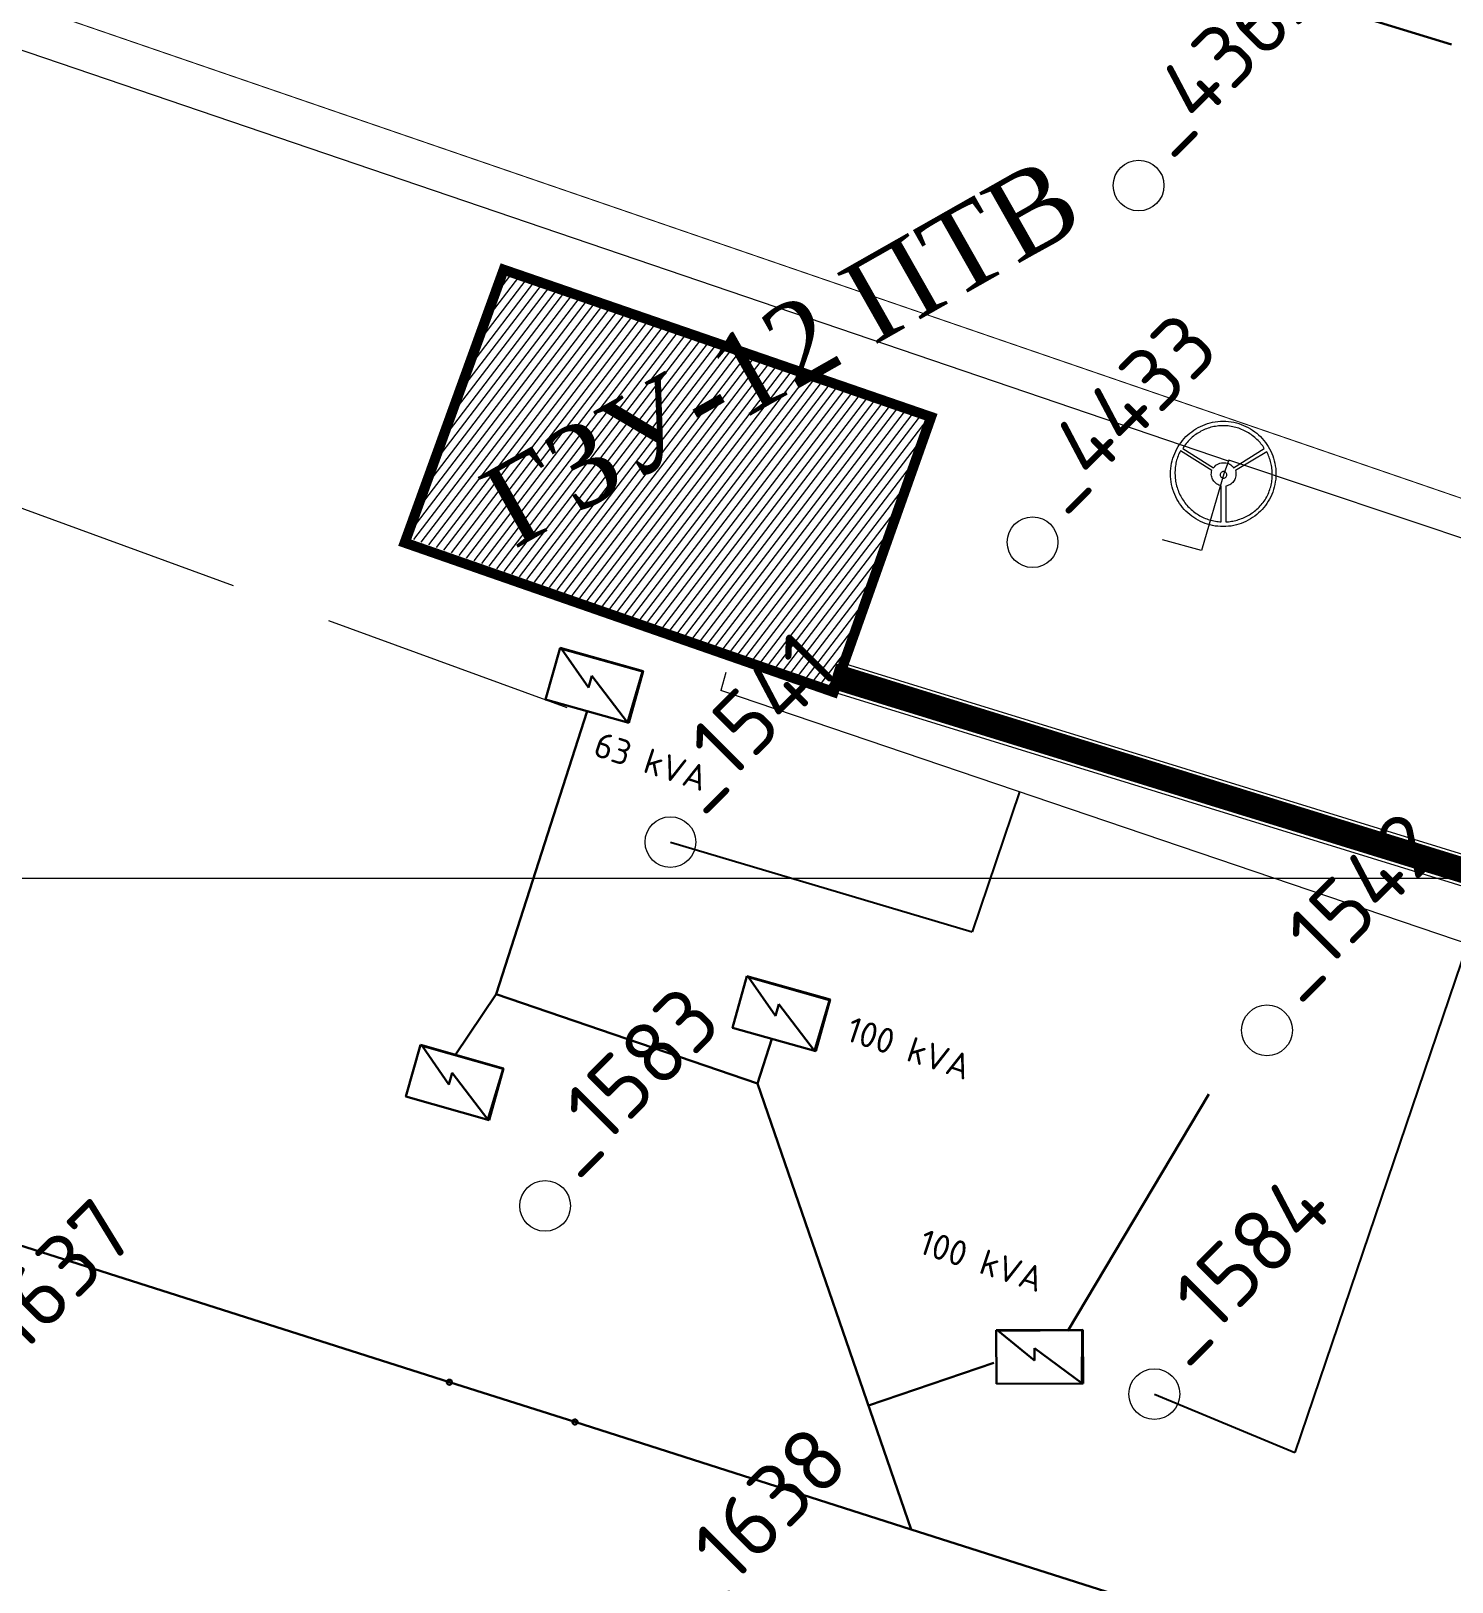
# Model space of a CAD drawing. Header units: millimetres. Extents: x 519 to 9564855, y -810 to 5021775.
# Drawn here: x 9534478.9 to 9534759, y 4998861.3 to 4999167 of the extents above; entities that cross this region are included whole.
import ezdxf

# ---------------------------------------------------------------- set-up
doc = ezdxf.new("R2010")
doc.units = ezdxf.units.MM
doc.header["$LTSCALE"] = 2
doc.header["$MEASUREMENT"] = 0
doc.linetypes.add('92051501$0$GROUND2', pattern=[35, 25, -10])
for name, color, linetype in [('COMPOUND', 3, 'Continuous'), ('GRID_PULKOVO', 7, 'Continuous'), ('OilColl&Flowlines', 3, 'Continuous'), ('OLD WELLS(dr.bfr2000)', 24, 'Continuous'), ('ROAD_FIELD', 255, '92051501$0$GROUND2'), ('ROAD_GROUND', 9, 'Continuous'), ('Скважины на 2015 год', 7, 'Continuous'), ('Сущ. Нефтепровод', 3, 'НЕФТЬ')]:
    doc.layers.add(name, color=color, linetype=linetype)
for name, color, linetype, lineweight in [('SteamInjInfrastructure', 25, 'Continuous', 100), ('Электро', 1, 'Continuous', 30), ('Электроснаб', 1, 'Continuous', 18), ('Электроснабжене', 1, 'Continuous', 18)]:
    doc.layers.add(name, color=color, linetype=linetype, lineweight=lineweight)
doc.styles.add('92051501$0$STANDARD', font='simplex.shx')
doc.styles.add('Elect', font='isocpeur.ttf')
doc.styles.get("Standard").update_dxf_attribs({"font": 'isocpeur.ttf', "width": 0.5})
doc.linetypes.add('STM_LINE', pattern='A,0.5,-0.2,["S",92051501$0$STANDARD,S=0.1,R=0,X=-0.1,Y=-0.05],-0.05', length=0.75)
doc.linetypes.add('WTR_LINE', pattern='A,0.5,-0.2,["W",92051501$0$STANDARD,S=0.1,R=0,X=-0.1,Y=-0.05],-0.05', length=0.75)
doc.linetypes.add('НЕФТЬ', pattern='A,20,-1.5,[1,MG,S=1,R=0,X=0,Y=-1.3],-3.5', length=25)

msp = doc.modelspace()

# ---------------------------------------------------------------- hatches: boundary and pattern name
at = {"layer": 'Скважины на 2015 год', "linetype": 'ByBlock', "lineweight": 0, "ltscale": 5}
h = msp.add_hatch(dxfattribs=at)
h.set_pattern_fill('ANSI31', color=5, scale=12, angle=7.5725136, style=0)
h.set_pattern_definition([(52.572513574, (750216.5885, -1213642.1069), (-1.19118473032, 0.9116353099), [])])
h.paths.add_polyline_path([(9534553.40432, 4999067.02751), (9534637.37262, 4999037.39164), (9534655.99754, 4999090.16225), (9534572.02924, 4999119.79812)])
h.paths.add_polyline_path([(9534574.85352, 4999054.67565), (9534680.07425, 4999114.38233), (9534663.21405, 4999144.09496), (9534557.99332, 4999084.38828)], flags=9)

# ---------------------------------------------------------------- linework, layer by layer
at = {"color": 5, "linetype": 'WTR_LINE', "lineweight": 0, "ltscale": 20, "const_width": 0.2, "elevation": 0}
msp.add_lwpolyline([(9533642.46967, 4999403.61724), (9533660.08179, 4999452.86258), (9534855.21779, 4999042.44456), (9534857.53498, 4999049.12221), (9534868.61061, 4999045.67408)], dxfattribs=at)
at = {"layer": 'COMPOUND', "lineweight": 0, "const_width": 2}
msp.add_lwpolyline([(9534656.28607, 4999090.87659), (9534637.08409, 4999036.67729), (9534552.53849, 4999066.11216), (9534572.04046, 4999119.91145), (9534656.28607, 4999090.87659)], dxfattribs=at)
at = {"layer": 'GRID_PULKOVO', "lineweight": 0}
msp.add_line((9533000, 4999000), (9548000, 4999000), dxfattribs=at)
at = {"layer": 'OilColl&Flowlines', "lineweight": 0}
for points in [[(9534615.803, 4999040.552), (9534614.872, 4999036.952)], [(9534952.111, 4998922.562), (9534614.872, 4999036.952)]]:
    msp.add_lwpolyline(points, dxfattribs=at)
at = {"layer": 'OLD WELLS(dr.bfr2000)', "lineweight": 0}
for centre in [(9534697.2, 4999136.5), (9534676.3, 4999066.2), (9534604.9, 4999007.1), (9534722.5, 4998970), (9534580.2, 4998935.4), (9534700.3, 4998898.3)]:
    msp.add_circle(centre, 5, dxfattribs=at)
at = {"layer": 'ROAD_FIELD', "lineweight": 0, "flags": 128}
for points in [[(9534584.54496, 4999033.56969), (9534450.847, 4999082.413), (9534321.64, 4999142.077), (9534292.405, 4999146.331), (9534239.246, 4999111.591), (9534225.735, 4999081.695), (9534204.46582, 4999066.94298)], [(9534812.86188, 4998982.43362), (9534750.441, 4998978.379)]]:
    msp.add_lwpolyline(points, dxfattribs=at)
at = {"layer": 'ROAD_GROUND', "lineweight": 0}
for points in [[(9534637.737, 4999042.755), (9534938.41603, 4998949.96777)], [(9534635.96777, 4999037.02178), (9534936.517, 4998944.2746)]]:
    msp.add_lwpolyline(points, dxfattribs=at)
at = {"layer": 'ROAD_GROUND', "color": 8, "lineweight": 0, "const_width": 5}
msp.add_lwpolyline([(9534636.85239, 4999039.88839), (9534943.22819, 4998945.34317)], dxfattribs=at)
at = {"layer": 'SteamInjInfrastructure', "color": 6, "linetype": 'STM_LINE', "lineweight": 0, "ltscale": 15}
for p, q in [((9534714.94693, 4999082.18635, 0), (9534311.41295, 4999219.46581, 0)), ((9534708.06747, 4999088.27923), (9534708.48294, 4999088.54929)), ((9534708.48294, 4999088.54929), (9534708.91918, 4999088.79857)), ((9534708.91918, 4999088.79857), (9534709.36581, 4999089.02708)), ((9534709.36581, 4999089.02708), (9534709.83321, 4999089.23481)), ((9534709.83321, 4999089.23481), (9534710.30061, 4999089.42177)), ((9534710.30294, 4999088.4494, 0), (9534710.03288, 4999088.32477, 0)), ((9534710.30061, 4999089.42177), (9534710.78879, 4999089.58796)), ((9534710.58338, 4999088.56364, 0), (9534710.30294, 4999088.4494, 0)), ((9534710.87422, 4999088.65711, 0), (9534710.58338, 4999088.56364, 0)), ((9534710.78879, 4999089.58796), (9534711.27696, 4999089.72299)), ((9534711.15466, 4999088.75058, 0), (9534710.87422, 4999088.65711, 0)), ((9534711.45588, 4999088.84405, 0), (9534711.15466, 4999088.75058, 0)), ((9534711.27696, 4999089.72299), (9534711.78591, 4999089.84763)), ((9534711.74671, 4999088.91675, 0), (9534711.45588, 4999088.84405, 0)), ((9534712.04793, 4999088.97906, 0), (9534711.74671, 4999088.91675, 0)), ((9534711.78591, 4999089.84763), (9534712.29486, 4999089.93072)), ((9534712.34914, 4999089.03098, 0), (9534712.04793, 4999088.97906, 0)), ((9534712.29486, 4999089.93072), (9534712.8142, 4999090.00343)), ((9534712.65036, 4999089.0829, 0), (9534712.34914, 4999089.03098, 0)), ((9534712.96196, 4999089.11405, 0), (9534712.65036, 4999089.0829, 0)), ((9534712.8142, 4999090.00343), (9534713.34392, 4999090.04497)), ((9534713.27356, 4999089.1452, 0), (9534712.96196, 4999089.11405, 0)), ((9534713.58516, 4999089.15557, 0), (9534713.27356, 4999089.1452, 0)), ((9534713.34392, 4999090.04497), (9534713.88403, 4999090.05536)), ((9534713.89677, 4999089.16595, 0), (9534713.58516, 4999089.15557, 0)), ((9534713.88403, 4999090.05536), (9534714.41375, 4999090.04497)), ((9534714.20837, 4999089.15555, 0), (9534713.89677, 4999089.16595, 0)), ((9534714.51997, 4999089.14515, 0), (9534714.20837, 4999089.15555, 0)), ((9534714.41375, 4999090.04497), (9534714.93309, 4999090.00343)), ((9534714.83157, 4999089.11398, 0), (9534714.51997, 4999089.14515, 0)), ((9534715.13278, 4999089.08281, 0), (9534714.83157, 4999089.11398, 0)), ((9534714.93309, 4999090.00343), (9534715.45242, 4999089.93072)), ((9534715.44438, 4999089.03087, 0), (9534715.13278, 4999089.08281, 0)), ((9534715.74559, 4999088.96853, 0), (9534715.44438, 4999089.03087, 0)), ((9534715.45242, 4999089.93072), (9534715.96137, 4999089.84763)), ((9534716.04681, 4999088.9062, 0), (9534715.74559, 4999088.96853, 0)), ((9534715.96137, 4999089.84763), (9534716.45993, 4999089.72299)), ((9534716.34802, 4999088.8231, 0), (9534716.04681, 4999088.9062, 0)), ((9534716.63884, 4999088.73999, 0), (9534716.34802, 4999088.8231, 0)), ((9534716.45993, 4999089.72299), (9534716.94811, 4999089.58796)), ((9534716.92967, 4999088.6465, 0), (9534716.63884, 4999088.73999, 0)), ((9534717.22049, 4999088.54262, 0), (9534716.92967, 4999088.6465, 0)), ((9534716.94811, 4999089.58796), (9534717.43628, 4999089.42177)), ((9534717.50093, 4999088.42836, 0), (9534717.22049, 4999088.54262, 0)), ((9534717.43628, 4999089.42177), (9534717.90369, 4999089.23481)), ((9534717.78136, 4999088.30371, 0), (9534717.50093, 4999088.42836, 0)), ((9534717.90369, 4999089.23481), (9534718.3607, 4999089.02708)), ((9534718.3607, 4999089.02708), (9534718.80733, 4999088.79857)), ((9534718.80733, 4999088.79857), (9534719.24357, 4999088.54929)), ((9534719.24357, 4999088.54929), (9534719.66943, 4999088.27923)), ((9534704.993, 4999085.04897), (9534705.26306, 4999085.47482)), ((9534705.26306, 4999085.47482), (9534705.55389, 4999085.8799)), ((9534705.55389, 4999085.8799), (9534705.8551, 4999086.2746)), ((9534705.8551, 4999086.2746), (9534706.18748, 4999086.64852)), ((9534706.18748, 4999086.64852), (9534706.53024, 4999087.01206)), ((9534706.38704, 4999085.41662, 0), (9534706.21046, 4999085.18812, 0)), ((9534706.56362, 4999085.64512, 0), (9534706.38704, 4999085.41662, 0)), ((9534706.53024, 4999087.01206), (9534706.89377, 4999087.35482)), ((9534706.75059, 4999085.87362, 0), (9534706.56362, 4999085.64512, 0)), ((9534706.93756, 4999086.09174, 0), (9534706.75059, 4999085.87362, 0)), ((9534706.89377, 4999087.35482), (9534707.26769, 4999087.6768)), ((9534707.13491, 4999086.29946, 0), (9534706.93756, 4999086.09174, 0)), ((9534707.34265, 4999086.50719, 0), (9534707.13491, 4999086.29946, 0)), ((9534707.26769, 4999087.6768), (9534707.66239, 4999087.98841)), ((9534707.56078, 4999086.71492, 0), (9534707.34265, 4999086.50719, 0)), ((9534707.77891, 4999086.90187, 0), (9534707.56078, 4999086.71492, 0)), ((9534707.66239, 4999087.98841), (9534708.06747, 4999088.27923)), ((9534708.00743, 4999087.08882, 0), (9534707.77891, 4999086.90187, 0)), ((9534708.23594, 4999087.27577, 0), (9534708.00743, 4999087.08882, 0)), ((9534708.47484, 4999087.44195, 0), (9534708.23594, 4999087.27577, 0)), ((9534708.72413, 4999087.60813, 0), (9534708.47484, 4999087.44195, 0)), ((9534708.97342, 4999087.77431, 0), (9534708.72413, 4999087.60813, 0)), ((9534709.23309, 4999087.91971, 0), (9534708.97342, 4999087.77431, 0)), ((9534709.49276, 4999088.06512, 0), (9534709.23309, 4999087.91971, 0)), ((9534709.76282, 4999088.20014, 0), (9534709.49276, 4999088.06512, 0)), ((9534710.03288, 4999088.32477, 0), (9534709.76282, 4999088.20014, 0)), ((9534718.0618, 4999088.17906, 0), (9534717.78136, 4999088.30371, 0)), ((9534718.33185, 4999088.03364, 0), (9534718.0618, 4999088.17906, 0)), ((9534718.6019, 4999087.88821, 0), (9534718.33185, 4999088.03364, 0)), ((9534718.86156, 4999087.74279, 0), (9534718.6019, 4999087.88821, 0)), ((9534719.12122, 4999087.57659, 0), (9534718.86156, 4999087.74279, 0)), ((9534719.3705, 4999087.41039, 0), (9534719.12122, 4999087.57659, 0)), ((9534719.60939, 4999087.23381, 0), (9534719.3705, 4999087.41039, 0)), ((9534719.84827, 4999087.05723, 0), (9534719.60939, 4999087.23381, 0)), ((9534719.66943, 4999088.27923), (9534720.07451, 4999087.98841)), ((9534720.08716, 4999086.87026, 0), (9534719.84827, 4999087.05723, 0)), ((9534720.07451, 4999087.98841), (9534720.4692, 4999087.6768)), ((9534720.30528, 4999086.6729, 0), (9534720.08716, 4999086.87026, 0)), ((9534720.52339, 4999086.47555, 0), (9534720.30528, 4999086.6729, 0)), ((9534720.4692, 4999087.6768), (9534720.84312, 4999087.35482)), ((9534720.73112, 4999086.26781, 0), (9534720.52339, 4999086.47555, 0)), ((9534720.93884, 4999086.06007, 0), (9534720.73112, 4999086.26781, 0)), ((9534720.84312, 4999087.35482), (9534721.20666, 4999087.01206)), ((9534721.1258, 4999085.84194, 0), (9534720.93884, 4999086.06007, 0)), ((9534721.31275, 4999085.62381, 0), (9534721.1258, 4999085.84194, 0)), ((9534721.20666, 4999087.01206), (9534721.54942, 4999086.64852)), ((9534721.48931, 4999085.3953, 0), (9534721.31275, 4999085.62381, 0)), ((9534721.65549, 4999085.16678, 0), (9534721.48931, 4999085.3953, 0)), ((9534721.54942, 4999086.64852), (9534721.8818, 4999086.2746)), ((9534721.8818, 4999086.2746), (9534722.1934, 4999085.8799)), ((9534722.1934, 4999085.8799), (9534722.48423, 4999085.47482)), ((9534722.48423, 4999085.47482), (9534722.75428, 4999085.04897)), ((9534703.81931, 4999082.25494), (9534703.96472, 4999082.7535)), ((9534703.96472, 4999082.7535), (9534704.12052, 4999083.23129)), ((9534704.12052, 4999083.23129), (9534704.30748, 4999083.70908)), ((9534704.30748, 4999083.70908), (9534704.51522, 4999084.1661)), ((9534704.51522, 4999084.1661), (9534704.74372, 4999084.61273)), ((9534704.69179, 4999082.37958), (9534704.61908, 4999082.08875)), ((9534704.77488, 4999082.64964), (9534704.69179, 4999082.37958)), ((9534704.74372, 4999084.61273), (9534704.993, 4999085.04897)), ((9534704.86836, 4999082.93008), (9534704.77488, 4999082.64964)), ((9534704.97223, 4999083.20013), (9534704.86836, 4999082.93008)), ((9534705.0761, 4999083.4598), (9534704.97223, 4999083.20013)), ((9534705.19035, 4999083.71947), (9534705.0761, 4999083.4598)), ((9534705.31499, 4999083.96875), (9534705.19035, 4999083.71947)), ((9534705.45002, 4999084.21803), (9534705.31499, 4999083.96875)), ((9534711.65089, 4999080.32301), (9534705.45002, 4999084.21803)), ((9534706.05465, 4999084.94923, 0), (9534705.89884, 4999084.69996, 0)), ((9534705.89884, 4999084.69996, 0), (9534711.98531, 4999080.88781, 0)), ((9534706.21046, 4999085.18812, 0), (9534706.05465, 4999084.94923, 0)), ((9534715.00794, 4999082.35107, 0), (9534714.00784, 4999079.65111, 0)), ((9534865.9061, 4999031.94556, 0), (9534715.00794, 4999082.35107, 0)), ((9534715.88033, 4999080.88767, 0), (9534721.96708, 4999084.69937, 0)), ((9534722.44268, 4999084.0103), (9534716.27297, 4999080.32301)), ((9534721.82167, 4999084.93827, 0), (9534721.65549, 4999085.16678, 0)), ((9534721.96708, 4999084.69937, 0), (9534721.82167, 4999084.93827, 0)), ((9534722.57771, 4999083.76101), (9534722.44268, 4999084.0103)), ((9534722.70235, 4999083.50135), (9534722.57771, 4999083.76101)), ((9534722.8166, 4999083.23129), (9534722.70235, 4999083.50135)), ((9534722.75428, 4999085.04897), (9534723.00356, 4999084.61273)), ((9534722.93085, 4999082.97162), (9534722.8166, 4999083.23129)), ((9534723.02433, 4999082.70157), (9534722.93085, 4999082.97162)), ((9534723.00356, 4999084.61273), (9534723.23207, 4999084.1661)), ((9534723.11781, 4999082.42113), (9534723.02433, 4999082.70157)), ((9534723.20091, 4999082.14069), (9534723.11781, 4999082.42113)), ((9534723.23207, 4999084.1661), (9534723.45019, 4999083.70908)), ((9534723.45019, 4999083.70908), (9534723.63715, 4999083.23129)), ((9534723.63715, 4999083.23129), (9534723.80334, 4999082.7535)), ((9534723.80334, 4999082.7535), (9534723.93836, 4999082.25494)), ((9534703.49732, 4999079.66865), (9534703.50771, 4999080.19837)), ((9534703.50771, 4999079.12854), (9534703.49732, 4999079.66865)), ((9534703.50771, 4999080.19837), (9534703.54925, 4999080.7281)), ((9534703.54925, 4999080.7281), (9534703.61157, 4999081.24743)), ((9534703.61157, 4999081.24743), (9534703.70505, 4999081.75638)), ((9534703.70505, 4999081.75638), (9534703.81931, 4999082.25494)), ((9534704.3698, 4999080.3334), (9534704.35942, 4999080.03219)), ((9534704.35942, 4999080.03219), (9534704.35942, 4999079.73097)), ((9534704.35942, 4999079.73097), (9534704.3698, 4999079.42976)), ((9534704.39058, 4999080.63461), (9534704.3698, 4999080.3334)), ((9534704.3698, 4999079.42976), (9534704.39058, 4999079.12854)), ((9534704.42174, 4999080.93583), (9534704.39058, 4999080.63461)), ((9534704.4529, 4999081.22666), (9534704.42174, 4999080.93583)), ((9534704.50483, 4999081.51749), (9534704.4529, 4999081.22666)), ((9534704.55676, 4999081.80831), (9534704.50483, 4999081.51749)), ((9534704.61908, 4999082.08875), (9534704.55676, 4999081.80831)), ((9534714.00784, 4999079.65111, 0), (9534709.60729, 4999064.55127, 0)), ((9534711.52625, 4999079.56478), (9534711.53663, 4999079.81406)), ((9534711.54702, 4999079.3155), (9534711.52625, 4999079.56478)), ((9534711.53663, 4999079.81406), (9534711.57818, 4999080.06335)), ((9534711.59895, 4999079.07661), (9534711.54702, 4999079.3155)), ((9534711.57818, 4999080.06335), (9534711.65089, 4999080.32301)), ((9534711.98531, 4999080.88781, 0), (9534712.19305, 4999081.13708, 0)), ((9534712.19305, 4999081.13708, 0), (9534712.43195, 4999081.3552, 0)), ((9534712.43195, 4999081.3552, 0), (9534712.69163, 4999081.53176, 0)), ((9534712.69163, 4999081.53176, 0), (9534712.9513, 4999081.66678, 0)), ((9534712.9513, 4999081.66678, 0), (9534713.23175, 4999081.76025, 0)), ((9534713.23175, 4999081.76025, 0), (9534713.52258, 4999081.83294, 0)), ((9534713.29399, 4999079.59981, 0), (9534713.2836, 4999079.46478, 0)), ((9534713.2836, 4999079.46478, 0), (9534713.29398, 4999079.32976, 0)), ((9534713.29398, 4999079.32976, 0), (9534713.33552, 4999079.2155, 0)), ((9534713.33554, 4999079.72445, 0), (9534713.29399, 4999079.59981, 0)), ((9534713.39786, 4999079.82831, 0), (9534713.33554, 4999079.72445, 0)), ((9534713.47057, 4999079.93218, 0), (9534713.39786, 4999079.82831, 0)), ((9534713.57444, 4999080.00488, 0), (9534713.47057, 4999079.93218, 0)), ((9534713.52258, 4999081.83294, 0), (9534713.81341, 4999081.86409, 0)), ((9534713.67831, 4999080.0672, 0), (9534713.57444, 4999080.00488, 0)), ((9534713.80296, 4999080.10874, 0), (9534713.67831, 4999080.0672, 0)), ((9534713.93798, 4999080.11912, 0), (9534713.80296, 4999080.10874, 0)), ((9534713.81341, 4999081.86409, 0), (9534714.10423, 4999081.86408, 0)), ((9534714.07301, 4999080.10873, 0), (9534713.93798, 4999080.11912, 0)), ((9534714.18726, 4999080.06718, 0), (9534714.07301, 4999080.10873, 0)), ((9534714.10423, 4999081.86408, 0), (9534714.38467, 4999081.83291, 0)), ((9534714.30151, 4999080.00485, 0), (9534714.18726, 4999080.06718, 0)), ((9534714.39499, 4999079.93214, 0), (9534714.30151, 4999080.00485, 0)), ((9534714.38467, 4999081.83291, 0), (9534714.66511, 4999081.77058, 0)), ((9534714.47808, 4999079.82827, 0), (9534714.39499, 4999079.93214, 0)), ((9534714.53001, 4999079.72441, 0), (9534714.47808, 4999079.82827, 0)), ((9534714.52999, 4999079.21546, 0), (9534714.57154, 4999079.32971, 0)), ((9534714.57155, 4999079.59976, 0), (9534714.53001, 4999079.72441, 0)), ((9534714.57154, 4999079.32971, 0), (9534714.58193, 4999079.46474, 0)), ((9534714.58193, 4999079.46474, 0), (9534714.57155, 4999079.59976, 0)), ((9534714.66511, 4999081.77058, 0), (9534714.92478, 4999081.68748, 0)), ((9534714.92478, 4999081.68748, 0), (9534715.16367, 4999081.57322, 0)), ((9534715.16367, 4999081.57322, 0), (9534715.39217, 4999081.43818, 0)), ((9534715.39217, 4999081.43818, 0), (9534715.57912, 4999081.27199, 0)), ((9534715.57912, 4999081.27199, 0), (9534715.74531, 4999081.09541, 0)), ((9534715.74531, 4999081.09541, 0), (9534715.88033, 4999080.88767, 0)), ((9534716.27297, 4999080.32301), (9534716.33529, 4999080.05296)), ((9534716.34568, 4999079.27396), (9534716.30413, 4999079.02467)), ((9534716.33529, 4999080.05296), (9534716.36645, 4999079.7829)), ((9534716.36645, 4999079.52324), (9534716.34568, 4999079.27396)), ((9534716.36645, 4999079.7829), (9534716.36645, 4999079.52324)), ((9534723.27362, 4999081.86025), (9534723.20091, 4999082.14069)), ((9534723.34632, 4999081.57981), (9534723.27362, 4999081.86025)), ((9534723.39826, 4999081.28898), (9534723.34632, 4999081.57981)), ((9534723.45019, 4999081.00854), (9534723.39826, 4999081.28898)), ((9534723.48135, 4999080.71771), (9534723.45019, 4999081.00854)), ((9534723.51251, 4999080.41649), (9534723.48135, 4999080.71771)), ((9534723.53328, 4999080.12567), (9534723.51251, 4999080.41649)), ((9534723.55406, 4999079.83484), (9534723.53328, 4999080.12567)), ((9534723.54367, 4999079.23241), (9534723.55406, 4999079.53362)), ((9534723.55406, 4999079.53362), (9534723.55406, 4999079.83484)), ((9534723.93836, 4999082.25494), (9534724.05262, 4999081.75638)), ((9534724.05262, 4999081.75638), (9534724.1461, 4999081.24743)), ((9534724.1461, 4999081.24743), (9534724.21881, 4999080.7281)), ((9534724.21881, 4999080.7281), (9534724.26035, 4999080.19837)), ((9534724.26035, 4999080.19837), (9534724.27074, 4999079.66865)), ((9534724.27074, 4999079.66865), (9534724.26035, 4999079.12854)), ((9534703.54925, 4999078.59882), (9534703.50771, 4999079.12854)), ((9534703.61157, 4999078.07948), (9534703.54925, 4999078.59882)), ((9534703.70505, 4999077.57054), (9534703.61157, 4999078.07948)), ((9534703.81931, 4999077.07197), (9534703.70505, 4999077.57054)), ((9534703.96472, 4999076.57341), (9534703.81931, 4999077.07197)), ((9534704.12052, 4999076.08524), (9534703.96472, 4999076.57341)), ((9534704.39058, 4999079.12854), (9534704.41135, 4999078.81694)), ((9534704.41135, 4999078.81694), (9534704.4529, 4999078.51573)), ((9534704.4529, 4999078.51573), (9534704.49444, 4999078.21451)), ((9534704.49444, 4999078.21451), (9534704.55676, 4999077.9133)), ((9534704.55676, 4999077.9133), (9534704.61908, 4999077.61208)), ((9534704.61908, 4999077.61208), (9534704.69179, 4999077.31087)), ((9534704.69179, 4999077.31087), (9534704.77488, 4999077.00965)), ((9534704.77488, 4999077.00965), (9534704.86836, 4999076.71883)), ((9534704.86836, 4999076.71883), (9534704.97223, 4999076.428)), ((9534704.97223, 4999076.428), (9534705.08649, 4999076.13717)), ((9534711.67166, 4999078.8481), (9534711.59895, 4999079.07661)), ((9534711.77553, 4999078.62998), (9534711.67166, 4999078.8481)), ((9534711.90017, 4999078.42225), (9534711.77553, 4999078.62998)), ((9534712.03519, 4999078.2249), (9534711.90017, 4999078.42225)), ((9534712.20138, 4999078.03794), (9534712.03519, 4999078.2249)), ((9534712.37796, 4999077.87175), (9534712.20138, 4999078.03794)), ((9534712.5753, 4999077.71595), (9534712.37796, 4999077.87175)), ((9534712.78304, 4999077.58092), (9534712.5753, 4999077.71595)), ((9534713.01155, 4999077.45628), (9534712.78304, 4999077.58092)), ((9534713.24005, 4999077.3628), (9534713.01155, 4999077.45628)), ((9534713.47895, 4999077.27971), (9534713.24005, 4999077.3628)), ((9534713.33552, 4999079.2155, 0), (9534713.39784, 4999079.10124, 0)), ((9534713.39784, 4999079.10124, 0), (9534713.47054, 4999079.00776, 0)), ((9534713.47054, 4999079.00776, 0), (9534713.5744, 4999078.92466, 0)), ((9534713.47895, 4999070.21674), (9534713.47895, 4999077.27971)), ((9534713.5744, 4999078.92466, 0), (9534713.67827, 4999078.87273, 0)), ((9534713.67827, 4999078.87273, 0), (9534713.80291, 4999078.83117, 0)), ((9534713.80291, 4999078.83117, 0), (9534713.93794, 4999078.82078, 0)), ((9534713.93794, 4999078.82078, 0), (9534714.07296, 4999078.83117, 0)), ((9534714.07296, 4999078.83117, 0), (9534714.18722, 4999078.87271, 0)), ((9534714.18722, 4999078.87271, 0), (9534714.30147, 4999078.92464, 0)), ((9534714.30147, 4999078.92464, 0), (9534714.39496, 4999079.00773, 0)), ((9534714.65265, 4999077.34203), (9534714.3722, 4999077.27971)), ((9534714.3722, 4999077.27971), (9534714.3722, 4999070.21674)), ((9534714.39496, 4999079.00773, 0), (9534714.47805, 4999079.10121, 0)), ((9534714.47805, 4999079.10121, 0), (9534714.52999, 4999079.21546, 0)), ((9534714.91231, 4999077.43551), (9534714.65265, 4999077.34203)), ((9534715.15121, 4999077.53938), (9534714.91231, 4999077.43551)), ((9534715.36933, 4999077.66402), (9534715.15121, 4999077.53938)), ((9534715.56668, 4999077.81982), (9534715.36933, 4999077.66402)), ((9534715.74325, 4999077.97562), (9534715.56668, 4999077.81982)), ((9534715.90944, 4999078.16258), (9534715.74325, 4999077.97562)), ((9534716.04446, 4999078.35993), (9534715.90944, 4999078.16258)), ((9534716.14833, 4999078.56766), (9534716.04446, 4999078.35993)), ((9534716.24181, 4999078.78578), (9534716.14833, 4999078.56766)), ((9534716.30413, 4999079.02467), (9534716.24181, 4999078.78578)), ((9534722.84776, 4999075.97098), (9534722.95163, 4999076.26181)), ((9534722.95163, 4999076.26181), (9534723.05549, 4999076.56302)), ((9534723.05549, 4999076.56302), (9534723.14897, 4999076.85385)), ((9534723.14897, 4999076.85385), (9534723.23207, 4999077.14468)), ((9534723.23207, 4999077.14468), (9534723.30478, 4999077.44589)), ((9534723.30478, 4999077.44589), (9534723.37748, 4999077.74711)), ((9534723.37748, 4999077.74711), (9534723.42942, 4999078.03794)), ((9534723.42942, 4999078.03794), (9534723.47096, 4999078.33915)), ((9534723.47096, 4999078.33915), (9534723.50212, 4999078.64037)), ((9534723.50212, 4999078.64037), (9534723.53328, 4999078.94158)), ((9534723.53328, 4999078.94158), (9534723.54367, 4999079.23241)), ((9534723.80334, 4999076.57341), (9534723.63715, 4999076.08524)), ((9534723.93836, 4999077.07197), (9534723.80334, 4999076.57341)), ((9534724.05262, 4999077.57054), (9534723.93836, 4999077.07197)), ((9534724.1461, 4999078.07948), (9534724.05262, 4999077.57054)), ((9534724.21881, 4999078.59882), (9534724.1461, 4999078.07948)), ((9534724.26035, 4999079.12854), (9534724.21881, 4999078.59882)), ((9534704.30748, 4999075.61783), (9534704.12052, 4999076.08524)), ((9534704.51522, 4999075.16082), (9534704.30748, 4999075.61783)), ((9534704.74372, 4999074.71419), (9534704.51522, 4999075.16082)), ((9534704.993, 4999074.27795), (9534704.74372, 4999074.71419)), ((9534705.26306, 4999073.85209), (9534704.993, 4999074.27795)), ((9534705.08649, 4999076.13717), (9534705.21113, 4999075.84634)), ((9534705.21113, 4999075.84634), (9534705.34615, 4999075.5659)), ((9534705.55389, 4999073.44701), (9534705.26306, 4999073.85209)), ((9534705.34615, 4999075.5659), (9534705.49157, 4999075.28546)), ((9534705.49157, 4999075.28546), (9534705.64737, 4999075.00502)), ((9534705.8551, 4999073.05232), (9534705.55389, 4999073.44701)), ((9534705.64737, 4999075.00502), (9534705.80317, 4999074.73496)), ((9534705.80317, 4999074.73496), (9534705.97974, 4999074.4753)), ((9534705.97974, 4999074.4753), (9534706.14593, 4999074.21563)), ((9534706.14593, 4999074.21563), (9534706.33289, 4999073.96635)), ((9534706.33289, 4999073.96635), (9534706.53024, 4999073.72745)), ((9534706.53024, 4999073.72745), (9534706.72759, 4999073.48856)), ((9534706.72759, 4999073.48856), (9534706.92493, 4999073.26005)), ((9534706.92493, 4999073.26005), (9534707.14305, 4999073.04193)), ((9534720.96777, 4999073.12502), (9534721.1755, 4999073.35353)), ((9534721.1755, 4999073.35353), (9534721.38323, 4999073.58204)), ((9534721.38323, 4999073.58204), (9534721.58058, 4999073.82093)), ((9534721.58058, 4999073.82093), (9534721.76754, 4999074.05983)), ((9534721.76754, 4999074.05983), (9534721.9545, 4999074.30911)), ((9534722.1934, 4999073.44701), (9534721.8818, 4999073.05232)), ((9534721.9545, 4999074.30911), (9534722.12069, 4999074.56878)), ((9534722.12069, 4999074.56878), (9534722.28688, 4999074.83883)), ((9534722.48423, 4999073.85209), (9534722.1934, 4999073.44701)), ((9534722.28688, 4999074.83883), (9534722.44268, 4999075.11927)), ((9534722.44268, 4999075.11927), (9534722.58809, 4999075.39971)), ((9534722.75428, 4999074.27795), (9534722.48423, 4999073.85209)), ((9534722.58809, 4999075.39971), (9534722.72312, 4999075.69054)), ((9534722.72312, 4999075.69054), (9534722.84776, 4999075.97098)), ((9534723.00356, 4999074.71419), (9534722.75428, 4999074.27795)), ((9534723.23207, 4999075.16082), (9534723.00356, 4999074.71419)), ((9534723.45019, 4999075.61783), (9534723.23207, 4999075.16082)), ((9534723.63715, 4999076.08524), (9534723.45019, 4999075.61783)), ((9534706.18748, 4999072.67839), (9534705.8551, 4999073.05232)), ((9534706.53024, 4999072.31486), (9534706.18748, 4999072.67839)), ((9534706.89377, 4999071.9721), (9534706.53024, 4999072.31486)), ((9534707.26769, 4999071.65011), (9534706.89377, 4999071.9721)), ((9534707.14305, 4999073.04193), (9534707.35079, 4999072.8342)), ((9534707.66239, 4999071.33851), (9534707.26769, 4999071.65011)), ((9534707.35079, 4999072.8342), (9534707.5793, 4999072.62646)), ((9534707.5793, 4999072.62646), (9534707.8078, 4999072.42911)), ((9534708.06747, 4999071.04768), (9534707.66239, 4999071.33851)), ((9534707.8078, 4999072.42911), (9534708.0467, 4999072.24215)), ((9534708.0467, 4999072.24215), (9534708.28559, 4999072.05519)), ((9534708.48294, 4999070.77763), (9534708.06747, 4999071.04768)), ((9534708.28559, 4999072.05519), (9534708.52449, 4999071.889)), ((9534708.91918, 4999070.52835), (9534708.48294, 4999070.77763)), ((9534708.52449, 4999071.889), (9534708.77377, 4999071.72282)), ((9534708.77377, 4999071.72282), (9534709.03344, 4999071.56702)), ((9534709.36581, 4999070.29984), (9534708.91918, 4999070.52835)), ((9534709.03344, 4999071.56702), (9534709.28272, 4999071.41122)), ((9534709.28272, 4999071.41122), (9534709.55277, 4999071.27619)), ((9534709.83321, 4999070.0921), (9534709.36581, 4999070.29984)), ((9534709.55277, 4999071.27619), (9534709.81244, 4999071.14116)), ((9534709.81244, 4999071.14116), (9534710.08249, 4999071.01652)), ((9534710.30061, 4999069.90514), (9534709.83321, 4999070.0921)), ((9534710.08249, 4999071.01652), (9534710.35255, 4999070.90227)), ((9534710.35255, 4999070.90227), (9534710.63299, 4999070.7984)), ((9534710.63299, 4999070.7984), (9534710.90304, 4999070.69453)), ((9534710.90304, 4999070.69453), (9534711.18348, 4999070.61144)), ((9534711.18348, 4999070.61144), (9534711.47431, 4999070.52835)), ((9534711.47431, 4999070.52835), (9534711.75475, 4999070.45564)), ((9534711.75475, 4999070.45564), (9534712.03519, 4999070.39332)), ((9534712.03519, 4999070.39332), (9534712.32602, 4999070.34138)), ((9534712.32602, 4999070.34138), (9534712.61685, 4999070.28945)), ((9534712.61685, 4999070.28945), (9534712.89729, 4999070.25829)), ((9534712.89729, 4999070.25829), (9534713.18812, 4999070.23752)), ((9534713.18812, 4999070.23752), (9534713.47895, 4999070.21674)), ((9534714.3722, 4999070.21674), (9534714.65265, 4999070.22713)), ((9534714.65265, 4999070.22713), (9534714.93309, 4999070.2479)), ((9534714.93309, 4999070.2479), (9534715.21353, 4999070.27906)), ((9534715.21353, 4999070.27906), (9534715.49397, 4999070.32061)), ((9534715.49397, 4999070.32061), (9534715.77441, 4999070.37255)), ((9534715.77441, 4999070.37255), (9534716.05485, 4999070.42448)), ((9534716.05485, 4999070.42448), (9534716.33529, 4999070.49719)), ((9534716.33529, 4999070.49719), (9534716.61573, 4999070.56989)), ((9534716.61573, 4999070.56989), (9534716.89618, 4999070.65299)), ((9534716.89618, 4999070.65299), (9534717.17662, 4999070.74647)), ((9534717.17662, 4999070.74647), (9534717.45706, 4999070.85033)), ((9534717.90369, 4999070.0921), (9534717.43628, 4999069.90514)), ((9534717.45706, 4999070.85033), (9534717.72711, 4999070.9542)), ((9534717.72711, 4999070.9542), (9534717.99717, 4999071.07884)), ((9534718.3607, 4999070.29984), (9534717.90369, 4999070.0921)), ((9534717.99717, 4999071.07884), (9534718.26722, 4999071.20348)), ((9534718.26722, 4999071.20348), (9534718.53728, 4999071.33851)), ((9534718.80733, 4999070.52835), (9534718.3607, 4999070.29984)), ((9534718.53728, 4999071.33851), (9534718.79694, 4999071.48392)), ((9534718.79694, 4999071.48392), (9534719.05661, 4999071.62934)), ((9534719.24357, 4999070.77763), (9534718.80733, 4999070.52835)), ((9534719.05661, 4999071.62934), (9534719.31628, 4999071.79552)), ((9534719.66943, 4999071.04768), (9534719.24357, 4999070.77763)), ((9534719.31628, 4999071.79552), (9534719.56556, 4999071.96171)), ((9534719.56556, 4999071.96171), (9534719.81484, 4999072.13829)), ((9534720.07451, 4999071.33851), (9534719.66943, 4999071.04768)), ((9534719.81484, 4999072.13829), (9534720.05373, 4999072.31486)), ((9534720.05373, 4999072.31486), (9534720.29263, 4999072.51221)), ((9534720.4692, 4999071.65011), (9534720.07451, 4999071.33851)), ((9534720.29263, 4999072.51221), (9534720.52114, 4999072.70955)), ((9534720.84312, 4999071.9721), (9534720.4692, 4999071.65011)), ((9534720.52114, 4999072.70955), (9534720.74964, 4999072.91729)), ((9534720.74964, 4999072.91729), (9534720.96777, 4999073.12502)), ((9534721.20666, 4999072.31486), (9534720.84312, 4999071.9721)), ((9534721.54942, 4999072.67839), (9534721.20666, 4999072.31486)), ((9534721.8818, 4999073.05232), (9534721.54942, 4999072.67839)), ((9534710.78879, 4999069.74934), (9534710.30061, 4999069.90514)), ((9534711.27696, 4999069.60393), (9534710.78879, 4999069.74934)), ((9534711.78591, 4999069.48967), (9534711.27696, 4999069.60393)), ((9534712.29486, 4999069.39619), (9534711.78591, 4999069.48967)), ((9534712.8142, 4999069.33387), (9534712.29486, 4999069.39619)), ((9534713.34392, 4999069.29233), (9534712.8142, 4999069.33387)), ((9534713.88403, 4999069.28194), (9534713.34392, 4999069.29233)), ((9534714.41375, 4999069.29233), (9534713.88403, 4999069.28194)), ((9534714.93309, 4999069.33387), (9534714.41375, 4999069.29233)), ((9534715.45242, 4999069.39619), (9534714.93309, 4999069.33387)), ((9534715.96137, 4999069.48967), (9534715.45242, 4999069.39619)), ((9534716.45993, 4999069.60393), (9534715.96137, 4999069.48967)), ((9534716.94811, 4999069.74934), (9534716.45993, 4999069.60393)), ((9534717.43628, 4999069.90514), (9534716.94811, 4999069.74934)), ((9534709.60729, 4999064.55127, 0), (9534701.90737, 4999066.65155, 0))]:
    msp.add_line(p, q, dxfattribs=at)
at = {"layer": 'Сущ. Нефтепровод', "linetype": 'ByBlock', "lineweight": 25}
for p, q in [((9534673.72403, 4999016.98965), (9534664.37754, 4998989.43478, 0.92138)), ((9534604.9, 4999007.1), (9534664.37754, 4998989.43478, 0.92138)), ((9534762.01171, 4998987.04285), (9534728.01639, 4998886.8195)), ((9534700.3, 4998898.3), (9534728.01639, 4998886.8195))]:
    msp.add_line(p, q, dxfattribs=at)
at = {"layer": 'Электро'}
for p, q in [((9534758.88952, 4999164.30339, 0), (9534660.29793, 4999194.50077, -21.5752)), ((9534580.27581, 4999035.2125, 0), (9534583.14589, 4999045.38803, 0)), ((9534583.14589, 4999045.38803, 0), (9534599.55443, 4999040.75989, 0)), ((9534599.43369, 4999040.69228, 0), (9534583.46098, 4999045.19749, 0)), ((9534583.46098, 4999045.19749, 0), (9534588.77365, 4999037.59868, 0)), ((9534588.77365, 4999037.59868, 0), (9534589.41846, 4999039.88476, 0)), ((9534589.41846, 4999039.88476, 0), (9534596.46667, 4999030.67992, 0)), ((9534596.46667, 4999030.67992, 0), (9534599.43369, 4999040.69228, 0)), ((9534599.55443, 4999040.75989, 0), (9534596.68435, 4999030.58436, 0)), ((9534596.68435, 4999030.58436, 0), (9534580.27581, 4999035.2125, 0)), ((9534588.48008, 4999032.89843, 0), (9534570.54782, 4998977.13501, 0)), ((9534617.12997, 4998970.49286), (9534620.00005, 4998980.66839)), ((9534620.00005, 4998980.66839), (9534636.40859, 4998976.04026)), ((9534636.28785, 4998975.97264), (9534620.31514, 4998980.47785)), ((9534620.31514, 4998980.47785), (9534625.62781, 4998972.87904)), ((9534570.54782, 4998977.13501, 0), (9534562.5001, 4998965.06927)), ((9534570.54782, 4998977.13501, 0), (9534622.04574, 4998959.54297, 0)), ((9534633.32083, 4998965.96029), (9534636.28785, 4998975.97264)), ((9534636.40859, 4998976.04026), (9534633.53851, 4998965.86472)), ((9534625.62781, 4998972.87904), (9534626.27262, 4998975.16512)), ((9534626.27262, 4998975.16512), (9534633.32083, 4998965.96029)), ((9534633.53851, 4998965.86472), (9534617.12997, 4998970.49286)), ((9534552.75645, 4998956.93415), (9534555.62653, 4998967.10968)), ((9534555.62653, 4998967.10968), (9534572.03507, 4998962.48154)), ((9534571.91433, 4998962.41392), (9534555.94162, 4998966.91913)), ((9534555.94162, 4998966.91913), (9534561.25429, 4998959.32032)), ((9534622.04574, 4998959.54297, 0), (9534624.8922, 4998968.30347, 0)), ((9534561.25429, 4998959.32032), (9534561.89909, 4998961.6064)), ((9534561.89909, 4998961.6064), (9534568.94731, 4998952.40157)), ((9534568.94731, 4998952.40157), (9534571.91433, 4998962.41392)), ((9534572.03507, 4998962.48154), (9534569.16499, 4998952.30601)), ((9534683.26509, 4998910.78457, 0), (9534711.03734, 4998957.38805, 0)), ((9534561.33377, 4998900.63849, 0), (9534388.25441, 4998955.78851, 0)), ((9534569.16499, 4998952.30601), (9534552.75645, 4998956.93415)), ((9534669.13469, 4998910.86983, 0), (9534686.18312, 4998910.97416, 0)), ((9534669.19939, 4998900.29747, 0), (9534669.13469, 4998910.86983, 0)), ((9534686.08587, 4998910.87571, 0), (9534669.49027, 4998910.77415, 0)), ((9534669.49027, 4998910.77415, 0), (9534676.70205, 4998904.94691, 0)), ((9534686.01218, 4998900.43325, 0), (9534686.08587, 4998910.87571, 0)), ((9534686.18312, 4998910.97416, 0), (9534686.24783, 4998900.40181, 0)), ((9534676.70205, 4998904.94691, 0), (9534676.68751, 4998907.32215, 0)), ((9534676.68751, 4998907.32215, 0), (9534686.01218, 4998900.43325, 0)), ((9534643.94192, 4998896.02547, 0), (9534668.67321, 4998904.48969, 0)), ((9534561.33377, 4998900.63849, 0), (9534586.09547, 4998892.8093, 0)), ((9534686.24783, 4998900.40181, 0), (9534669.19939, 4998900.29747, 0)), ((9534652.34916, 4998871.63735, 0), (9534586.09548, 4998892.8093, 0)), ((9534652.34916, 4998871.63735, 0), (9534942.99631, 4998779.16143, 0))]:
    msp.add_line(p, q, dxfattribs=at)
at = {"layer": 'Электро', "ltscale": 25}
msp.add_line((9534622.04574, 4998959.54297, 0), (9534652.34916, 4998871.63735, 0), dxfattribs=at)
for centre, start, end in [((9534561.33377, 4998900.63849, 0), 161.9999999, 341.9999999), ((9534561.33377, 4998900.63849, 0), 341.9999999, 161.9999999), ((9534586.0953, 4998892.80876, 0), 162, 342), ((9534586.0953, 4998892.80876, 0), 342, 162)]:
    msp.add_arc(centre, 0.5, start, end, dxfattribs=at)
at = {"layer": 'Электроснаб', "color": 1, "lineweight": 0}
for p, q in [((9534580.27581, 4999035.2125, 0), (9534583.14589, 4999045.38803, 0)), ((9534583.14589, 4999045.38803, 0), (9534599.55443, 4999040.75989, 0)), ((9534599.43369, 4999040.69228, 0), (9534583.46098, 4999045.19749, 0)), ((9534583.46098, 4999045.19749, 0), (9534588.77365, 4999037.59868, 0)), ((9534588.77365, 4999037.59868, 0), (9534589.41846, 4999039.88476, 0)), ((9534589.41846, 4999039.88476, 0), (9534596.46667, 4999030.67992, 0)), ((9534596.46667, 4999030.67992, 0), (9534599.43369, 4999040.69228, 0)), ((9534599.55443, 4999040.75989, 0), (9534596.68435, 4999030.58436, 0)), ((9534596.68435, 4999030.58436, 0), (9534580.27581, 4999035.2125, 0)), ((9534588.48008, 4999032.89843, 0), (9534570.54782, 4998977.13501, 0)), ((9534617.12997, 4998970.49286), (9534620.00005, 4998980.66839)), ((9534620.00005, 4998980.66839), (9534636.40859, 4998976.04026)), ((9534636.28785, 4998975.97264), (9534620.31514, 4998980.47785)), ((9534620.31514, 4998980.47785), (9534625.62781, 4998972.87904)), ((9534570.54782, 4998977.13501, 0), (9534562.5001, 4998965.06927)), ((9534570.54782, 4998977.13501, 0), (9534622.04574, 4998959.54297, 0)), ((9534633.32083, 4998965.96029), (9534636.28785, 4998975.97264)), ((9534636.40859, 4998976.04026), (9534633.53851, 4998965.86472)), ((9534625.62781, 4998972.87904), (9534626.27262, 4998975.16512)), ((9534626.27262, 4998975.16512), (9534633.32083, 4998965.96029)), ((9534633.53851, 4998965.86472), (9534617.12997, 4998970.49286)), ((9534552.75645, 4998956.93415), (9534555.62653, 4998967.10968)), ((9534555.62653, 4998967.10968), (9534572.03507, 4998962.48154)), ((9534571.91433, 4998962.41392), (9534555.94162, 4998966.91913)), ((9534555.94162, 4998966.91913), (9534561.25429, 4998959.32032)), ((9534622.04574, 4998959.54297, 0), (9534624.8922, 4998968.30347, 0)), ((9534561.25429, 4998959.32032), (9534561.89909, 4998961.6064)), ((9534561.89909, 4998961.6064), (9534568.94731, 4998952.40157)), ((9534568.94731, 4998952.40157), (9534571.91433, 4998962.41392)), ((9534572.03507, 4998962.48154), (9534569.16499, 4998952.30601)), ((9534683.26509, 4998910.78457, 0), (9534711.03734, 4998957.38805, 0)), ((9534569.16499, 4998952.30601), (9534552.75645, 4998956.93415)), ((9534669.13469, 4998910.86983, 0), (9534686.18312, 4998910.97416, 0)), ((9534669.19939, 4998900.29747, 0), (9534669.13469, 4998910.86983, 0)), ((9534686.08587, 4998910.87571, 0), (9534669.49027, 4998910.77415, 0)), ((9534669.49027, 4998910.77415, 0), (9534676.70205, 4998904.94691, 0)), ((9534686.01218, 4998900.43325, 0), (9534686.08587, 4998910.87571, 0)), ((9534686.18312, 4998910.97416, 0), (9534686.24783, 4998900.40181, 0)), ((9534676.70205, 4998904.94691, 0), (9534676.68751, 4998907.32215, 0)), ((9534676.68751, 4998907.32215, 0), (9534686.01218, 4998900.43325, 0)), ((9534643.94192, 4998896.02547, 0), (9534668.67321, 4998904.48969, 0)), ((9534686.24783, 4998900.40181, 0), (9534669.19939, 4998900.29747, 0))]:
    msp.add_line(p, q, dxfattribs=at)
at = {"layer": 'Электроснаб', "color": 1, "lineweight": 0, "ltscale": 25}
msp.add_line((9534622.04574, 4998959.54297, 0), (9534652.34916, 4998871.63735, 0), dxfattribs=at)
at = {"layer": 'Электроснаб', "color": 1, "linetype": 'ByBlock', "lineweight": 0}
for p, q in [((9534561.33377, 4998900.63849, 0), (9534388.25441, 4998955.78851, 0)), ((9534561.33377, 4998900.63849, 0), (9534586.09547, 4998892.8093, 0)), ((9534652.34916, 4998871.63735, 0), (9534586.09548, 4998892.8093, 0)), ((9534652.34916, 4998871.63735, 0), (9534942.99631, 4998779.16143, 0))]:
    msp.add_line(p, q, dxfattribs=at)
at = {"layer": 'Электроснаб', "color": 1, "lineweight": 0, "ltscale": 25}
for centre, start, end in [((9534561.33377, 4998900.63849, 0), 161.9999999, 341.9999999), ((9534561.33377, 4998900.63849, 0), 341.9999999, 161.9999999), ((9534586.0953, 4998892.80876, 0), 162, 342), ((9534586.0953, 4998892.80876, 0), 342, 162)]:
    msp.add_arc(centre, 0.5, start, end, dxfattribs=at)
at = {"layer": 'Электроснабжене', "color": 1, "lineweight": 0}
for p, q in [((9534580.27581, 4999035.2125, 0), (9534583.14589, 4999045.38803, 0)), ((9534583.14589, 4999045.38803, 0), (9534599.55443, 4999040.75989, 0)), ((9534599.43369, 4999040.69228, 0), (9534583.46098, 4999045.19749, 0)), ((9534583.46098, 4999045.19749, 0), (9534588.77365, 4999037.59868, 0)), ((9534588.77365, 4999037.59868, 0), (9534589.41846, 4999039.88476, 0)), ((9534589.41846, 4999039.88476, 0), (9534596.46667, 4999030.67992, 0)), ((9534596.46667, 4999030.67992, 0), (9534599.43369, 4999040.69228, 0)), ((9534599.55443, 4999040.75989, 0), (9534596.68435, 4999030.58436, 0)), ((9534596.68435, 4999030.58436, 0), (9534580.27581, 4999035.2125, 0)), ((9534588.48008, 4999032.89843, 0), (9534570.54782, 4998977.13501, 0)), ((9534617.12997, 4998970.49286), (9534620.00005, 4998980.66839)), ((9534620.00005, 4998980.66839), (9534636.40859, 4998976.04026)), ((9534636.28785, 4998975.97264), (9534620.31514, 4998980.47785)), ((9534620.31514, 4998980.47785), (9534625.62781, 4998972.87904)), ((9534570.54782, 4998977.13501, 0), (9534562.5001, 4998965.06927)), ((9534570.54782, 4998977.13501, 0), (9534622.04574, 4998959.54297, 0)), ((9534633.32083, 4998965.96029), (9534636.28785, 4998975.97264)), ((9534636.40859, 4998976.04026), (9534633.53851, 4998965.86472)), ((9534625.62781, 4998972.87904), (9534626.27262, 4998975.16512)), ((9534626.27262, 4998975.16512), (9534633.32083, 4998965.96029)), ((9534633.53851, 4998965.86472), (9534617.12997, 4998970.49286)), ((9534552.75645, 4998956.93415), (9534555.62653, 4998967.10968)), ((9534555.62653, 4998967.10968), (9534572.03507, 4998962.48154)), ((9534571.91433, 4998962.41392), (9534555.94162, 4998966.91913)), ((9534555.94162, 4998966.91913), (9534561.25429, 4998959.32032)), ((9534622.04574, 4998959.54297, 0), (9534624.8922, 4998968.30347, 0)), ((9534561.25429, 4998959.32032), (9534561.89909, 4998961.6064)), ((9534561.89909, 4998961.6064), (9534568.94731, 4998952.40157)), ((9534568.94731, 4998952.40157), (9534571.91433, 4998962.41392)), ((9534572.03507, 4998962.48154), (9534569.16499, 4998952.30601)), ((9534683.26509, 4998910.78457, 0), (9534711.03734, 4998957.38805, 0)), ((9534569.16499, 4998952.30601), (9534552.75645, 4998956.93415)), ((9534669.13469, 4998910.86983, 0), (9534686.18312, 4998910.97416, 0)), ((9534669.19939, 4998900.29747, 0), (9534669.13469, 4998910.86983, 0)), ((9534686.08587, 4998910.87571, 0), (9534669.49027, 4998910.77415, 0)), ((9534669.49027, 4998910.77415, 0), (9534676.70205, 4998904.94691, 0)), ((9534686.01218, 4998900.43325, 0), (9534686.08587, 4998910.87571, 0)), ((9534686.18312, 4998910.97416, 0), (9534686.24783, 4998900.40181, 0)), ((9534676.70205, 4998904.94691, 0), (9534676.68751, 4998907.32215, 0)), ((9534676.68751, 4998907.32215, 0), (9534686.01218, 4998900.43325, 0)), ((9534643.94192, 4998896.02547, 0), (9534668.67321, 4998904.48969, 0)), ((9534686.24783, 4998900.40181, 0), (9534669.19939, 4998900.29747, 0))]:
    msp.add_line(p, q, dxfattribs=at)
at = {"layer": 'Электроснабжене', "color": 1, "lineweight": 0, "ltscale": 25}
msp.add_line((9534622.04574, 4998959.54297, 0), (9534652.34916, 4998871.63735, 0), dxfattribs=at)
at = {"layer": 'Электроснабжене', "color": 1, "linetype": 'ByBlock', "lineweight": 0}
for p, q in [((9534561.33377, 4998900.63849, 0), (9534388.25441, 4998955.78851, 0)), ((9534561.33377, 4998900.63849, 0), (9534586.09547, 4998892.8093, 0)), ((9534652.34916, 4998871.63735, 0), (9534586.09548, 4998892.8093, 0)), ((9534652.34916, 4998871.63735, 0), (9534942.99631, 4998779.16143, 0))]:
    msp.add_line(p, q, dxfattribs=at)
at = {"layer": 'Электроснабжене', "color": 1, "lineweight": 0, "ltscale": 25}
for centre, start, end in [((9534561.33377, 4998900.63849, 0), 161.9999999, 341.9999999), ((9534561.33377, 4998900.63849, 0), 341.9999999, 161.9999999), ((9534586.0953, 4998892.80876, 0), 162, 342), ((9534586.0953, 4998892.80876, 0), 342, 162)]:
    msp.add_arc(centre, 0.5, start, end, dxfattribs=at)

# ---------------------------------------------------------------- texts
at = {"layer": 'COMPOUND', "color": 0, "lineweight": 0, "insert": (9534553.15054, 4999101.89252, -0.00006), "char_height": 16, "attachment_point": 1, "rotation": 29.5724029, "style": 'Elect'}
msp.add_mtext('{\\fArial|b0|i0|c0|p34;\\P\\fTimes New Roman|b0|i0|c204|p18;ГЗУ-\\fTimes New Roman|b0|i0|c0|p18;12\\fTimes New Roman|b0|i0|c204|p18; ПТВ}', dxfattribs=at)
at = {"layer": 'OLD WELLS(dr.bfr2000)', "lineweight": 0, "style": 'Elect'}
for s, p in [(' _4362', (9534697.2, 4999136.5)), (' _4433', (9534676.3, 4999066.2)), (' _1541', (9534604.9, 4999007.1)), (' _1542', (9534722.5, 4998970)), (' _1583', (9534580.2, 4998935.4)), (' _1584', (9534700.3, 4998898.3)), (' _1637', (9534465.2, 4998894.1)), (' _1638', (9534605.4, 4998848.8))]:
    msp.add_text(s, height=12.5, rotation=44.9999999, dxfattribs=at).set_placement(p)
at = {"layer": 'Электро', "ltscale": 0.05}
msp.add_text('63 kVA', height=5, rotation=341.691556, dxfattribs=at).set_placement((9534589.40568, 4999024.23304, -0.00006))
at = {"layer": 'Электро'}
for p in [(9534639.19943, 4998968.0657, -0.00006), (9534653.52993, 4998926.18751, -0.00006)]:
    msp.add_text('100 kVA', height=5, rotation=341.691556, dxfattribs=at).set_placement(p)
at = {"layer": 'Электроснаб', "color": 1, "lineweight": 0, "ltscale": 0.05}
msp.add_text('63 kVA', height=5, rotation=341.691556, dxfattribs=at).set_placement((9534589.40568, 4999024.23304, -0.00006))
at = {"layer": 'Электроснаб', "color": 1, "lineweight": 0}
for p in [(9534639.19943, 4998968.0657, -0.00006), (9534653.52993, 4998926.18751, -0.00006)]:
    msp.add_text('100 kVA', height=5, rotation=341.691556, dxfattribs=at).set_placement(p)
at = {"layer": 'Электроснабжене', "color": 1, "lineweight": 0, "ltscale": 0.05}
msp.add_text('63 kVA', height=5, rotation=341.691556, dxfattribs=at).set_placement((9534589.40568, 4999024.23304, -0.00006))
at = {"layer": 'Электроснабжене', "color": 1, "lineweight": 0}
for p in [(9534639.19943, 4998968.0657, -0.00006), (9534653.52993, 4998926.18751, -0.00006)]:
    msp.add_text('100 kVA', height=5, rotation=341.691556, dxfattribs=at).set_placement(p)

doc.saveas('drawing.dxf')
